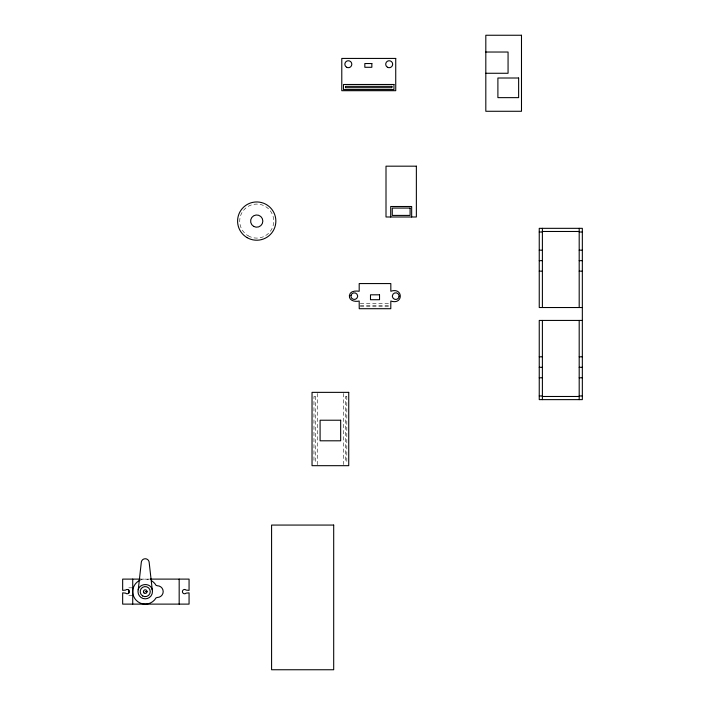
<?xml version="1.0" encoding="UTF-8"?>
<svg xmlns="http://www.w3.org/2000/svg" width="705" height="705" viewBox="0 0 705 705"><rect width="100%" height="100%" fill="white"/><g stroke="black" fill="none" stroke-linecap="round" stroke-linejoin="round"><path stroke-width="0.53" stroke-dasharray="3.52 2.64" d="M360.29 303.467L389.724 303.467M360.317 305.415L390.147 305.415M360.317 306.754L390.147 306.754M140.753 579.105L148.931 579.105M128.786 587.811L132.725 587.811M128.786 595.417L132.725 595.417M343.52 393.452L343.52 464.586M317.25 393.452L317.25 465.679M138.973 580.779A12.505 12.505 0 0 1 141.996 579.536L145.23 579.105A12.505 12.505 0 0 1 148.464 579.536M315.329 396.554L313.963 396.554L313.963 461.493L315.329 461.493L315.329 396.554M346.807 396.554L345.45 396.554L345.45 461.493L346.807 461.493L346.807 396.554M248.213 235.823A17.017 17.017 0 0 0 273.743 221.088A17.017 17.017 0 0 0 248.213 206.353A17.017 17.017 0 0 0 248.213 235.823"/><path stroke-width="1.06" d="M138.25 589.741L141.256 562.722A3.974 3.974 0 0 1 145.23 558.748A3.974 3.974 0 0 1 149.204 562.722L152.456 591.61A7.226 7.226 0 0 1 145.23 598.836A7.226 7.226 0 0 1 138.004 591.61C137.642 583.484 150.456 581.792 152.209 589.741M485.815 52.029L508.067 52.029L508.067 73.267L485.815 73.267M542.392 231.478L579.193 231.478M539.246 232.007L542.392 232.007M579.193 232.007L582.339 232.007M539.246 250.169L542.392 250.169M579.193 250.169L582.339 250.169M539.246 260.656L542.392 260.656M579.193 260.656L582.339 260.656M539.246 271.143L542.392 271.143M579.193 271.143L582.339 271.143M582.339 307.53L539.246 307.53L539.246 228.332L582.339 228.332L582.339 399.629L539.246 399.629L539.246 320.431L582.339 320.431M539.246 356.818L542.392 356.818M579.193 356.818L582.339 356.818M539.246 367.305L542.392 367.305M579.193 367.305L582.339 367.305M539.246 377.792L542.392 377.792M579.193 377.792L582.339 377.792M539.246 395.963L542.392 395.963M579.193 395.963L582.339 395.963M542.392 396.483L579.193 396.483M140.286 579.105L122.661 579.105L122.661 590.376L125.622 590.094A2.15 2.15 0 0 1 128.662 590.094A2.15 2.15 0 0 1 128.662 593.134A2.15 2.15 0 0 1 125.622 593.134L122.661 592.843L122.661 604.115L189.063 604.115L189.063 592.843L186.102 593.134A2.15 2.15 0 0 1 183.062 593.134A2.15 2.15 0 0 1 183.062 590.094A2.15 2.15 0 0 1 186.102 590.094L189.063 590.376L189.063 579.105L150.006 579.105M145.23 591.61L147.037 591.61M579.193 228.332L579.193 307.53M579.193 320.431L579.193 399.629M542.392 228.332L542.392 307.53M542.392 320.431L542.392 399.629M411.667 216.99L411.667 206.503L390.702 206.503L390.702 216.99M179.176 579.105L179.176 604.115M132.725 579.105L132.725 604.115M128.786 589.979L128.786 593.24M138.973 580.779A12.505 12.505 0 0 0 141.996 603.691L145.23 604.115A12.505 12.505 0 0 0 156.061 597.866L157.33 597.47A5.86 5.86 0 0 0 163.19 591.61A5.86 5.86 0 0 0 157.33 585.749L156.061 585.361A12.505 12.505 0 0 0 151.478 580.779M349.407 295.465C348.737 300.744 355.223 302.084 359.189 301.017L359.233 308.711L390.781 308.711L390.826 301.017C403.445 305.309 403.41 286.961 390.826 291.262L390.826 283.569L359.189 283.569L359.189 291.262C355.628 290.733 350.032 290.83 349.407 295.465M350.984 295.465L350.923 296.338A3.375 3.375 0 0 0 357.585 296.814L357.646 295.933A3.375 3.375 0 0 0 350.984 295.465M521.488 35.25L485.815 35.25L485.815 111.275L521.488 111.275L521.488 35.25M395.734 58.427L341.784 58.427L341.784 90.698L395.734 90.698L395.734 58.427M371.852 63.538L364.829 63.538L364.829 67.283L371.852 67.283L371.852 63.538M518.633 78.008L497.897 78.008L497.897 97.642L518.633 97.642L518.633 78.008M393.954 84.485L343.511 84.485L343.511 89.57L393.954 89.57L393.954 84.485M391.91 86.345L345.529 86.345L345.529 87.711L391.91 87.711L391.91 86.345M416.364 166.177L386.005 166.177L386.005 216.99L416.364 216.99L416.364 166.177M410.099 208.072L392.271 208.072L392.271 215.413L410.099 215.413L410.099 208.072M379.528 294.813L370.486 294.813L370.486 299.713L379.528 299.713L379.528 294.813M348.737 392.359L312.033 392.359L312.033 465.679L348.737 465.679L348.737 392.359M340.674 420.224L320.096 420.224L320.096 440.801L340.674 440.801L340.674 420.224M333.694 525.066L271.584 525.066L271.584 669.75L333.694 669.75L333.694 525.066M399.101 296.338L399.039 295.465A3.375 3.375 0 0 0 392.368 295.933L392.429 296.814A3.375 3.375 0 0 0 399.101 296.338M142.71 595.972A5.032 5.032 0 0 0 150.262 591.61A5.032 5.032 0 0 0 142.71 587.256A5.032 5.032 0 0 0 142.71 595.972M387.442 67.239A3.49 3.49 0 0 0 392.676 64.217A3.49 3.49 0 0 0 387.442 61.203A3.49 3.49 0 0 0 387.442 67.239M346.587 67.239A3.49 3.49 0 0 0 351.821 64.217A3.49 3.49 0 0 0 346.587 61.203A3.49 3.49 0 0 0 346.587 67.239M247.155 237.664A19.141 19.141 0 0 0 275.858 221.088A19.141 19.141 0 0 0 247.155 204.512A19.141 19.141 0 0 0 247.155 237.664M253.668 226.393A6.125 6.125 0 0 0 262.842 221.088A6.125 6.125 0 0 0 253.668 215.783A6.125 6.125 0 0 0 253.668 226.393M143.952 592.887A1.807 1.807 0 0 0 146.975 592.077A1.807 1.807 0 0 0 144.763 589.865A1.807 1.807 0 0 0 143.952 592.887"/></g></svg>
